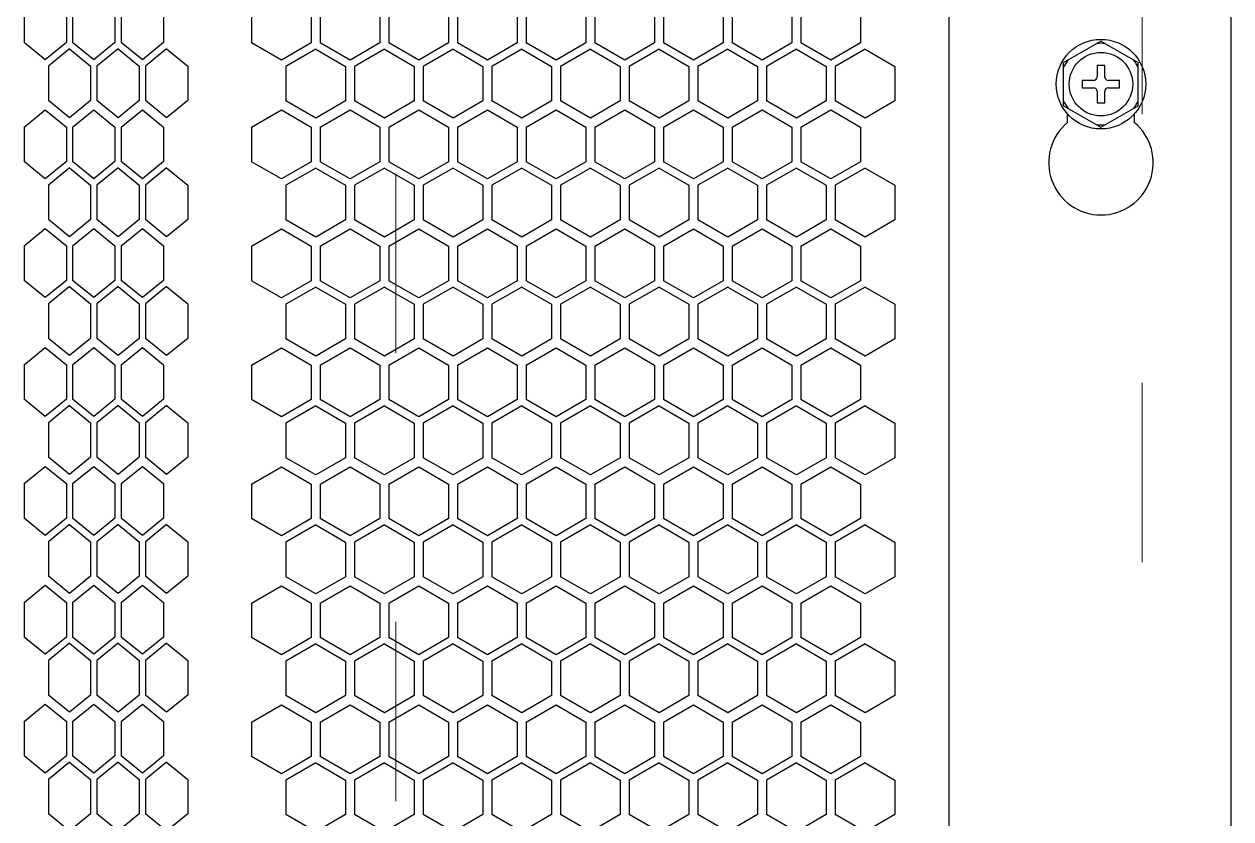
# Model space of a CAD drawing. Extents: x 61367 to 140945, y -1257 to 25588.
# Drawn here: x 92964.1 to 93125.8, y 20191.7 to 20298.1 of the extents above; entities that cross this region are included whole.
import ezdxf

# ---------------------------------------------------------------- set-up
doc = ezdxf.new("R2010")
doc.units = 0
doc.header["$MEASUREMENT"] = 0
doc.linetypes.add('ACAD_ISO03W100', pattern=[30, 12, -18])
doc.layers.get('0').update_dxf_attribs({"linetype": 'CONTINUOUS'})
doc.layers.add('2401-00437-S-M6-16HWM_0', color=7, linetype='CONTINUOUS')
doc.layers.add('4215-0412-2-1_0', color=7, linetype='CONTINUOUS')
doc.layers.add('THICK', color=7, linetype='CONTINUOUS', lineweight=0)

# ---------------------------------------------------------------- blocks, each defined once
blk = doc.blocks.new('RY6TU6TYR6Y')
at = {"layer": 'THICK', "color": 1, "linetype": 'ACAD_ISO03W100', "ltscale": 2}
blk.add_lwpolyline([(74847.97, -88359.81), (74947.97, -88359.81), (74947.97, -90811.81), (74847.97, -90811.81)], close=True, dxfattribs=at)
blk = doc.blocks.new('RYHTHYT')
at = {"layer": '2401-00437-S-M6-16HWM_0', "color": 7, "linetype": 'Continuous'}
for p, q in [((-32700.99, -67650.28), (-32695.99, -67647.39)), ((-32695.99, -67647.39), (-32690.99, -67650.28)), ((-32700.99, -67656.05), (-32700.99, -67650.28)), ((-32696.49, -67650.66), (-32696.49, -67652.16)), ((-32695.49, -67650.66), (-32696.49, -67650.66)), ((-32695.49, -67652.16), (-32695.49, -67650.66)), ((-32690.99, -67656.05), (-32690.99, -67650.28)), ((-32698.49, -67652.66), (-32698.49, -67653.66)), ((-32696.99, -67652.66), (-32698.49, -67652.66)), ((-32693.49, -67652.66), (-32694.99, -67652.66)), ((-32693.49, -67653.66), (-32693.49, -67652.66)), ((-32698.49, -67653.66), (-32696.99, -67653.66)), ((-32696.49, -67654.16), (-32696.49, -67655.66)), ((-32695.49, -67655.66), (-32695.49, -67654.16)), ((-32694.99, -67653.66), (-32693.49, -67653.66)), ((-32700.99, -67656.05), (-32695.99, -67658.94)), ((-32696.49, -67655.66), (-32695.49, -67655.66)), ((-32695.99, -67658.94), (-32690.99, -67656.05))]:
    blk.add_line(p, q, dxfattribs=at)
for radius in [6, 4.25]:
    blk.add_circle((-32695.99, -67653.16), radius, dxfattribs=at)
for centre, radius, start, end in [((-32695.99, -67653.16), 5.47, 84.0076, 95.9924), ((-32695.99, -67653.16), 5.47, 144.0076, 155.9924), ((-32695.99, -67653.16), 5.47, 24.0076, 35.9924), ((-32696.99, -67652.16), 0.5, 270, 0), ((-32694.99, -67652.16), 0.5, 180, 270), ((-32696.99, -67654.16), 0.5, 0, 90), ((-32694.99, -67654.16), 0.5, 90, 180), ((-32695.99, -67653.16), 5.47, 204.0076, 215.9924), ((-32695.99, -67653.16), 5.47, 324.0076, 335.9924), ((-32695.99, -67653.16), 5.47, 264.0076, 275.9924)]:
    blk.add_arc(centre, radius, start, end, dxfattribs=at)
at = {"layer": '4215-0412-2-1_0', "color": 7, "linetype": 'Continuous'}
for p, q in [((-32716.38, -67590.88), (-32716.38, -67887.48)), ((-32678.58, -67593.88), (-32678.58, -67884.48)), ((-32840.27, -67642.98), (-32840.27, -67647.6)), ((-32834.61, -67642.98), (-32834.61, -67647.6)), ((-32833.77, -67642.98), (-32833.77, -67647.6)), ((-32828.11, -67642.98), (-32828.11, -67647.6)), ((-32827.26, -67642.98), (-32827.26, -67647.6)), ((-32821.6, -67642.98), (-32821.6, -67647.6)), ((-32809.8, -67643), (-32809.8, -67647.62)), ((-32801.8, -67643), (-32801.8, -67647.62)), ((-32800.6, -67643), (-32800.6, -67647.62)), ((-32792.6, -67643), (-32792.6, -67647.62)), ((-32791.4, -67643), (-32791.4, -67647.62)), ((-32783.4, -67643), (-32783.4, -67647.62)), ((-32782.2, -67643), (-32782.2, -67647.62)), ((-32774.2, -67643), (-32774.2, -67647.62)), ((-32773, -67643), (-32773, -67647.62)), ((-32765, -67643), (-32765, -67647.62)), ((-32763.8, -67643), (-32763.8, -67647.62)), ((-32755.8, -67643), (-32755.8, -67647.62)), ((-32754.6, -67643), (-32754.6, -67647.62)), ((-32746.6, -67643), (-32746.6, -67647.62)), ((-32745.4, -67643), (-32745.4, -67647.62)), ((-32737.4, -67643), (-32737.4, -67647.62)), ((-32736.2, -67643), (-32736.2, -67647.62)), ((-32728.2, -67643), (-32728.2, -67647.62)), ((-32837.44, -67649.91), (-32840.27, -67647.6)), ((-32834.61, -67647.6), (-32837.44, -67649.91)), ((-32830.94, -67649.91), (-32833.77, -67647.6)), ((-32828.11, -67647.6), (-32830.94, -67649.91)), ((-32824.43, -67649.91), (-32827.26, -67647.6)), ((-32821.6, -67647.6), (-32824.43, -67649.91)), ((-32805.8, -67649.93), (-32809.8, -67647.62)), ((-32801.8, -67647.62), (-32805.8, -67649.93)), ((-32796.6, -67649.93), (-32800.6, -67647.62)), ((-32792.6, -67647.62), (-32796.6, -67649.93)), ((-32787.4, -67649.93), (-32791.4, -67647.62)), ((-32783.4, -67647.62), (-32787.4, -67649.93)), ((-32778.2, -67649.93), (-32782.2, -67647.62)), ((-32774.2, -67647.62), (-32778.2, -67649.93)), ((-32769, -67649.93), (-32773, -67647.62)), ((-32765, -67647.62), (-32769, -67649.93)), ((-32759.8, -67649.93), (-32763.8, -67647.62)), ((-32755.8, -67647.62), (-32759.8, -67649.93)), ((-32750.6, -67649.93), (-32754.6, -67647.62)), ((-32746.6, -67647.62), (-32750.6, -67649.93)), ((-32741.4, -67649.93), (-32745.4, -67647.62)), ((-32737.4, -67647.62), (-32741.4, -67649.93)), ((-32732.2, -67649.93), (-32736.2, -67647.62)), ((-32728.2, -67647.62), (-32732.2, -67649.93)), ((-32834.19, -67648.44), (-32837.02, -67650.75)), ((-32834.19, -67648.44), (-32831.36, -67650.75)), ((-32827.68, -67648.44), (-32830.51, -67650.75)), ((-32827.68, -67648.44), (-32824.85, -67650.75)), ((-32821.18, -67648.44), (-32824.01, -67650.75)), ((-32821.18, -67648.44), (-32818.35, -67650.75)), ((-32801.2, -67648.47), (-32805.2, -67650.78)), ((-32801.2, -67648.47), (-32797.2, -67650.78)), ((-32792, -67648.47), (-32796, -67650.78)), ((-32792, -67648.47), (-32788, -67650.78)), ((-32782.8, -67648.47), (-32786.8, -67650.78)), ((-32782.8, -67648.47), (-32778.8, -67650.78)), ((-32773.6, -67648.47), (-32777.6, -67650.78)), ((-32773.6, -67648.47), (-32769.6, -67650.78)), ((-32764.4, -67648.47), (-32768.4, -67650.78)), ((-32764.4, -67648.47), (-32760.4, -67650.78)), ((-32755.2, -67648.47), (-32759.2, -67650.78)), ((-32755.2, -67648.47), (-32751.2, -67650.78)), ((-32746, -67648.47), (-32750, -67650.78)), ((-32746, -67648.47), (-32742, -67650.78)), ((-32736.8, -67648.47), (-32740.8, -67650.78)), ((-32736.8, -67648.47), (-32732.8, -67650.78)), ((-32727.6, -67648.47), (-32731.6, -67650.78)), ((-32727.6, -67648.47), (-32723.6, -67650.78)), ((-32837.02, -67650.75), (-32837.02, -67655.37)), ((-32831.36, -67650.75), (-32831.36, -67655.37)), ((-32830.51, -67650.75), (-32830.51, -67655.37)), ((-32824.85, -67650.75), (-32824.85, -67655.37)), ((-32824.01, -67650.75), (-32824.01, -67655.37)), ((-32818.35, -67650.75), (-32818.35, -67655.37)), ((-32805.2, -67650.78), (-32805.2, -67655.4)), ((-32797.2, -67650.78), (-32797.2, -67655.4)), ((-32796, -67650.78), (-32796, -67655.4)), ((-32788, -67650.78), (-32788, -67655.4)), ((-32786.8, -67650.78), (-32786.8, -67655.4)), ((-32778.8, -67650.78), (-32778.8, -67655.4)), ((-32777.6, -67650.78), (-32777.6, -67655.4)), ((-32769.6, -67650.78), (-32769.6, -67655.4)), ((-32768.4, -67650.78), (-32768.4, -67655.4)), ((-32760.4, -67650.78), (-32760.4, -67655.4)), ((-32759.2, -67650.78), (-32759.2, -67655.4)), ((-32751.2, -67650.78), (-32751.2, -67655.4)), ((-32750, -67650.78), (-32750, -67655.4)), ((-32742, -67650.78), (-32742, -67655.4)), ((-32740.8, -67650.78), (-32740.8, -67655.4)), ((-32732.8, -67650.78), (-32732.8, -67655.4)), ((-32731.6, -67650.78), (-32731.6, -67655.4)), ((-32723.6, -67650.78), (-32723.6, -67655.4)), ((-32834.19, -67657.68), (-32837.02, -67655.37)), ((-32831.36, -67655.37), (-32834.19, -67657.68)), ((-32827.68, -67657.68), (-32830.51, -67655.37)), ((-32824.85, -67655.37), (-32827.68, -67657.68)), ((-32821.18, -67657.68), (-32824.01, -67655.37)), ((-32818.35, -67655.37), (-32821.18, -67657.68)), ((-32801.2, -67657.71), (-32805.2, -67655.4)), ((-32797.2, -67655.4), (-32801.2, -67657.71)), ((-32792, -67657.71), (-32796, -67655.4)), ((-32788, -67655.4), (-32792, -67657.71)), ((-32782.8, -67657.71), (-32786.8, -67655.4)), ((-32778.8, -67655.4), (-32782.8, -67657.71)), ((-32773.6, -67657.71), (-32777.6, -67655.4)), ((-32769.6, -67655.4), (-32773.6, -67657.71)), ((-32764.4, -67657.71), (-32768.4, -67655.4)), ((-32760.4, -67655.4), (-32764.4, -67657.71)), ((-32755.2, -67657.71), (-32759.2, -67655.4)), ((-32751.2, -67655.4), (-32755.2, -67657.71)), ((-32746, -67657.71), (-32750, -67655.4)), ((-32742, -67655.4), (-32746, -67657.71)), ((-32736.8, -67657.71), (-32740.8, -67655.4)), ((-32732.8, -67655.4), (-32736.8, -67657.71)), ((-32727.6, -67657.71), (-32731.6, -67655.4)), ((-32723.6, -67655.4), (-32727.6, -67657.71)), ((-32840.27, -67658.9), (-32837.44, -67656.59)), ((-32837.44, -67656.59), (-32834.61, -67658.9)), ((-32833.77, -67658.9), (-32830.94, -67656.59)), ((-32830.94, -67656.59), (-32828.11, -67658.9)), ((-32827.26, -67658.9), (-32824.43, -67656.59)), ((-32824.43, -67656.59), (-32821.6, -67658.9)), ((-32809.8, -67658.93), (-32805.8, -67656.62)), ((-32805.8, -67656.62), (-32801.8, -67658.93)), ((-32800.6, -67658.93), (-32796.6, -67656.62)), ((-32796.6, -67656.62), (-32792.6, -67658.93)), ((-32791.4, -67658.93), (-32787.4, -67656.62)), ((-32787.4, -67656.62), (-32783.4, -67658.93)), ((-32782.2, -67658.93), (-32778.2, -67656.62)), ((-32778.2, -67656.62), (-32774.2, -67658.93)), ((-32773, -67658.93), (-32769, -67656.62)), ((-32769, -67656.62), (-32765, -67658.93)), ((-32763.8, -67658.93), (-32759.8, -67656.62)), ((-32759.8, -67656.62), (-32755.8, -67658.93)), ((-32754.6, -67658.93), (-32750.6, -67656.62)), ((-32750.6, -67656.62), (-32746.6, -67658.93)), ((-32745.4, -67658.93), (-32741.4, -67656.62)), ((-32741.4, -67656.62), (-32737.4, -67658.93)), ((-32736.2, -67658.93), (-32732.2, -67656.62)), ((-32732.2, -67656.62), (-32728.2, -67658.93)), ((-32700.46, -67658.3), (-32700.46, -67657.15)), ((-32691.52, -67657.16), (-32691.52, -67658.3)), ((-32840.27, -67658.9), (-32840.27, -67663.52)), ((-32834.61, -67658.9), (-32834.61, -67663.52)), ((-32833.77, -67658.9), (-32833.77, -67663.52)), ((-32828.11, -67658.9), (-32828.11, -67663.52)), ((-32827.26, -67658.9), (-32827.26, -67663.52)), ((-32821.6, -67658.9), (-32821.6, -67663.52)), ((-32809.8, -67658.93), (-32809.8, -67663.55)), ((-32801.8, -67658.93), (-32801.8, -67663.55)), ((-32800.6, -67658.93), (-32800.6, -67663.55)), ((-32792.6, -67658.93), (-32792.6, -67663.55)), ((-32791.4, -67658.93), (-32791.4, -67663.55)), ((-32783.4, -67658.93), (-32783.4, -67663.55)), ((-32782.2, -67658.93), (-32782.2, -67663.55)), ((-32774.2, -67658.93), (-32774.2, -67663.55)), ((-32773, -67658.93), (-32773, -67663.55)), ((-32765, -67658.93), (-32765, -67663.55)), ((-32763.8, -67658.93), (-32763.8, -67663.55)), ((-32755.8, -67658.93), (-32755.8, -67663.55)), ((-32754.6, -67658.93), (-32754.6, -67663.55)), ((-32746.6, -67658.93), (-32746.6, -67663.55)), ((-32745.4, -67658.93), (-32745.4, -67663.55)), ((-32737.4, -67658.93), (-32737.4, -67663.55)), ((-32736.2, -67658.93), (-32736.2, -67663.55)), ((-32728.2, -67658.93), (-32728.2, -67663.55)), ((-32837.44, -67665.83), (-32840.27, -67663.52)), ((-32834.61, -67663.52), (-32837.44, -67665.83)), ((-32830.94, -67665.83), (-32833.77, -67663.52)), ((-32828.11, -67663.52), (-32830.94, -67665.83)), ((-32824.43, -67665.83), (-32827.26, -67663.52)), ((-32821.6, -67663.52), (-32824.43, -67665.83)), ((-32805.8, -67665.86), (-32809.8, -67663.55)), ((-32801.8, -67663.55), (-32805.8, -67665.86)), ((-32796.6, -67665.86), (-32800.6, -67663.55)), ((-32792.6, -67663.55), (-32796.6, -67665.86)), ((-32787.4, -67665.86), (-32791.4, -67663.55)), ((-32783.4, -67663.55), (-32787.4, -67665.86)), ((-32778.2, -67665.86), (-32782.2, -67663.55)), ((-32774.2, -67663.55), (-32778.2, -67665.86)), ((-32769, -67665.86), (-32773, -67663.55)), ((-32765, -67663.55), (-32769, -67665.86)), ((-32759.8, -67665.86), (-32763.8, -67663.55)), ((-32755.8, -67663.55), (-32759.8, -67665.86)), ((-32750.6, -67665.86), (-32754.6, -67663.55)), ((-32746.6, -67663.55), (-32750.6, -67665.86)), ((-32741.4, -67665.86), (-32745.4, -67663.55)), ((-32737.4, -67663.55), (-32741.4, -67665.86)), ((-32732.2, -67665.86), (-32736.2, -67663.55)), ((-32728.2, -67663.55), (-32732.2, -67665.86)), ((-32834.19, -67664.36), (-32837.02, -67666.67)), ((-32834.19, -67664.36), (-32831.36, -67666.67)), ((-32827.68, -67664.36), (-32830.51, -67666.67)), ((-32827.68, -67664.36), (-32824.85, -67666.67)), ((-32821.18, -67664.36), (-32824.01, -67666.67)), ((-32821.18, -67664.36), (-32818.35, -67666.67)), ((-32801.2, -67664.4), (-32805.2, -67666.71)), ((-32801.2, -67664.4), (-32797.2, -67666.71)), ((-32792, -67664.4), (-32796, -67666.71)), ((-32792, -67664.4), (-32788, -67666.71)), ((-32782.8, -67664.4), (-32786.8, -67666.71)), ((-32782.8, -67664.4), (-32778.8, -67666.71)), ((-32773.6, -67664.4), (-32777.6, -67666.71)), ((-32773.6, -67664.4), (-32769.6, -67666.71)), ((-32764.4, -67664.4), (-32768.4, -67666.71)), ((-32764.4, -67664.4), (-32760.4, -67666.71)), ((-32755.2, -67664.4), (-32759.2, -67666.71)), ((-32755.2, -67664.4), (-32751.2, -67666.71)), ((-32746, -67664.4), (-32750, -67666.71)), ((-32746, -67664.4), (-32742, -67666.71)), ((-32736.8, -67664.4), (-32740.8, -67666.71)), ((-32736.8, -67664.4), (-32732.8, -67666.71)), ((-32727.6, -67664.4), (-32731.6, -67666.71)), ((-32727.6, -67664.4), (-32723.6, -67666.71)), ((-32837.02, -67666.67), (-32837.02, -67671.29)), ((-32831.36, -67666.67), (-32831.36, -67671.29)), ((-32830.51, -67666.67), (-32830.51, -67671.29)), ((-32824.85, -67666.67), (-32824.85, -67671.29)), ((-32824.01, -67666.67), (-32824.01, -67671.29)), ((-32818.35, -67666.67), (-32818.35, -67671.29)), ((-32805.2, -67666.71), (-32805.2, -67671.33)), ((-32797.2, -67666.71), (-32797.2, -67671.33)), ((-32796, -67666.71), (-32796, -67671.33)), ((-32788, -67666.71), (-32788, -67671.33)), ((-32786.8, -67666.71), (-32786.8, -67671.33)), ((-32778.8, -67666.71), (-32778.8, -67671.33)), ((-32777.6, -67666.71), (-32777.6, -67671.33)), ((-32769.6, -67666.71), (-32769.6, -67671.33)), ((-32768.4, -67666.71), (-32768.4, -67671.33)), ((-32760.4, -67666.71), (-32760.4, -67671.33)), ((-32759.2, -67666.71), (-32759.2, -67671.33)), ((-32751.2, -67666.71), (-32751.2, -67671.33)), ((-32750, -67666.71), (-32750, -67671.33)), ((-32742, -67666.71), (-32742, -67671.33)), ((-32740.8, -67666.71), (-32740.8, -67671.33)), ((-32732.8, -67666.71), (-32732.8, -67671.33)), ((-32731.6, -67666.71), (-32731.6, -67671.33)), ((-32723.6, -67666.71), (-32723.6, -67671.33)), ((-32834.19, -67673.6), (-32837.02, -67671.29)), ((-32831.36, -67671.29), (-32834.19, -67673.6)), ((-32827.68, -67673.6), (-32830.51, -67671.29)), ((-32824.85, -67671.29), (-32827.68, -67673.6)), ((-32821.18, -67673.6), (-32824.01, -67671.29)), ((-32818.35, -67671.29), (-32821.18, -67673.6)), ((-32801.2, -67673.64), (-32805.2, -67671.33)), ((-32797.2, -67671.33), (-32801.2, -67673.64)), ((-32792, -67673.64), (-32796, -67671.33)), ((-32788, -67671.33), (-32792, -67673.64)), ((-32782.8, -67673.64), (-32786.8, -67671.33)), ((-32778.8, -67671.33), (-32782.8, -67673.64)), ((-32773.6, -67673.64), (-32777.6, -67671.33)), ((-32769.6, -67671.33), (-32773.6, -67673.64)), ((-32764.4, -67673.64), (-32768.4, -67671.33)), ((-32760.4, -67671.33), (-32764.4, -67673.64)), ((-32755.2, -67673.64), (-32759.2, -67671.33)), ((-32751.2, -67671.33), (-32755.2, -67673.64)), ((-32746, -67673.64), (-32750, -67671.33)), ((-32742, -67671.33), (-32746, -67673.64)), ((-32736.8, -67673.64), (-32740.8, -67671.33)), ((-32732.8, -67671.33), (-32736.8, -67673.64)), ((-32727.6, -67673.64), (-32731.6, -67671.33)), ((-32723.6, -67671.33), (-32727.6, -67673.64)), ((-32840.27, -67674.82), (-32837.44, -67672.51)), ((-32837.44, -67672.51), (-32834.61, -67674.82)), ((-32833.77, -67674.82), (-32830.94, -67672.51)), ((-32830.94, -67672.51), (-32828.11, -67674.82)), ((-32827.26, -67674.82), (-32824.43, -67672.51)), ((-32824.43, -67672.51), (-32821.6, -67674.82)), ((-32809.8, -67674.86), (-32805.8, -67672.55)), ((-32805.8, -67672.55), (-32801.8, -67674.86)), ((-32800.6, -67674.86), (-32796.6, -67672.55)), ((-32796.6, -67672.55), (-32792.6, -67674.86)), ((-32791.4, -67674.86), (-32787.4, -67672.55)), ((-32787.4, -67672.55), (-32783.4, -67674.86)), ((-32782.2, -67674.86), (-32778.2, -67672.55)), ((-32778.2, -67672.55), (-32774.2, -67674.86)), ((-32773, -67674.86), (-32769, -67672.55)), ((-32769, -67672.55), (-32765, -67674.86)), ((-32763.8, -67674.86), (-32759.8, -67672.55)), ((-32759.8, -67672.55), (-32755.8, -67674.86)), ((-32754.6, -67674.86), (-32750.6, -67672.55)), ((-32750.6, -67672.55), (-32746.6, -67674.86)), ((-32745.4, -67674.86), (-32741.4, -67672.55)), ((-32741.4, -67672.55), (-32737.4, -67674.86)), ((-32736.2, -67674.86), (-32732.2, -67672.55)), ((-32732.2, -67672.55), (-32728.2, -67674.86)), ((-32840.27, -67674.82), (-32840.27, -67679.44)), ((-32834.61, -67674.82), (-32834.61, -67679.44)), ((-32833.77, -67674.82), (-32833.77, -67679.44)), ((-32828.11, -67674.82), (-32828.11, -67679.44)), ((-32827.26, -67674.82), (-32827.26, -67679.44)), ((-32821.6, -67674.82), (-32821.6, -67679.44)), ((-32809.8, -67674.86), (-32809.8, -67679.48)), ((-32801.8, -67674.86), (-32801.8, -67679.48)), ((-32800.6, -67674.86), (-32800.6, -67679.48)), ((-32792.6, -67674.86), (-32792.6, -67679.48)), ((-32791.4, -67674.86), (-32791.4, -67679.48)), ((-32783.4, -67674.86), (-32783.4, -67679.48)), ((-32782.2, -67674.86), (-32782.2, -67679.48)), ((-32774.2, -67674.86), (-32774.2, -67679.48)), ((-32773, -67674.86), (-32773, -67679.48)), ((-32765, -67674.86), (-32765, -67679.48)), ((-32763.8, -67674.86), (-32763.8, -67679.48)), ((-32755.8, -67674.86), (-32755.8, -67679.48)), ((-32754.6, -67674.86), (-32754.6, -67679.48)), ((-32746.6, -67674.86), (-32746.6, -67679.48)), ((-32745.4, -67674.86), (-32745.4, -67679.48)), ((-32737.4, -67674.86), (-32737.4, -67679.48)), ((-32736.2, -67674.86), (-32736.2, -67679.48)), ((-32728.2, -67674.86), (-32728.2, -67679.48)), ((-32837.44, -67681.75), (-32840.27, -67679.44)), ((-32834.61, -67679.44), (-32837.44, -67681.75)), ((-32834.19, -67680.28), (-32837.02, -67682.59)), ((-32834.19, -67680.28), (-32831.36, -67682.59)), ((-32830.94, -67681.75), (-32833.77, -67679.44)), ((-32828.11, -67679.44), (-32830.94, -67681.75)), ((-32827.68, -67680.28), (-32830.51, -67682.59)), ((-32827.68, -67680.28), (-32824.85, -67682.59)), ((-32824.43, -67681.75), (-32827.26, -67679.44)), ((-32821.6, -67679.44), (-32824.43, -67681.75)), ((-32821.18, -67680.28), (-32824.01, -67682.59)), ((-32821.18, -67680.28), (-32818.35, -67682.59)), ((-32805.8, -67681.79), (-32809.8, -67679.48)), ((-32801.8, -67679.48), (-32805.8, -67681.79)), ((-32801.2, -67680.33), (-32805.2, -67682.64)), ((-32801.2, -67680.33), (-32797.2, -67682.64)), ((-32796.6, -67681.79), (-32800.6, -67679.48)), ((-32792.6, -67679.48), (-32796.6, -67681.79)), ((-32792, -67680.33), (-32796, -67682.64)), ((-32792, -67680.33), (-32788, -67682.64)), ((-32787.4, -67681.79), (-32791.4, -67679.48)), ((-32783.4, -67679.48), (-32787.4, -67681.79)), ((-32782.8, -67680.33), (-32786.8, -67682.64)), ((-32782.8, -67680.33), (-32778.8, -67682.64)), ((-32778.2, -67681.79), (-32782.2, -67679.48)), ((-32774.2, -67679.48), (-32778.2, -67681.79)), ((-32773.6, -67680.33), (-32777.6, -67682.64)), ((-32773.6, -67680.33), (-32769.6, -67682.64)), ((-32769, -67681.79), (-32773, -67679.48)), ((-32765, -67679.48), (-32769, -67681.79)), ((-32764.4, -67680.33), (-32768.4, -67682.64)), ((-32764.4, -67680.33), (-32760.4, -67682.64)), ((-32759.8, -67681.79), (-32763.8, -67679.48)), ((-32755.8, -67679.48), (-32759.8, -67681.79)), ((-32755.2, -67680.33), (-32759.2, -67682.64)), ((-32755.2, -67680.33), (-32751.2, -67682.64)), ((-32750.6, -67681.79), (-32754.6, -67679.48)), ((-32746.6, -67679.48), (-32750.6, -67681.79)), ((-32746, -67680.33), (-32750, -67682.64)), ((-32746, -67680.33), (-32742, -67682.64)), ((-32741.4, -67681.79), (-32745.4, -67679.48)), ((-32737.4, -67679.48), (-32741.4, -67681.79)), ((-32736.8, -67680.33), (-32740.8, -67682.64)), ((-32736.8, -67680.33), (-32732.8, -67682.64)), ((-32732.2, -67681.79), (-32736.2, -67679.48)), ((-32728.2, -67679.48), (-32732.2, -67681.79)), ((-32727.6, -67680.33), (-32731.6, -67682.64)), ((-32727.6, -67680.33), (-32723.6, -67682.64)), ((-32837.02, -67682.59), (-32837.02, -67687.21)), ((-32831.36, -67682.59), (-32831.36, -67687.21)), ((-32830.51, -67682.59), (-32830.51, -67687.21)), ((-32824.85, -67682.59), (-32824.85, -67687.21)), ((-32824.01, -67682.59), (-32824.01, -67687.21)), ((-32818.35, -67682.59), (-32818.35, -67687.21)), ((-32805.2, -67682.64), (-32805.2, -67687.26)), ((-32797.2, -67682.64), (-32797.2, -67687.26)), ((-32796, -67682.64), (-32796, -67687.26)), ((-32788, -67682.64), (-32788, -67687.26)), ((-32786.8, -67682.64), (-32786.8, -67687.26)), ((-32778.8, -67682.64), (-32778.8, -67687.26)), ((-32777.6, -67682.64), (-32777.6, -67687.26)), ((-32769.6, -67682.64), (-32769.6, -67687.26)), ((-32768.4, -67682.64), (-32768.4, -67687.26)), ((-32760.4, -67682.64), (-32760.4, -67687.26)), ((-32759.2, -67682.64), (-32759.2, -67687.26)), ((-32751.2, -67682.64), (-32751.2, -67687.26)), ((-32750, -67682.64), (-32750, -67687.26)), ((-32742, -67682.64), (-32742, -67687.26)), ((-32740.8, -67682.64), (-32740.8, -67687.26)), ((-32732.8, -67682.64), (-32732.8, -67687.26)), ((-32731.6, -67682.64), (-32731.6, -67687.26)), ((-32723.6, -67682.64), (-32723.6, -67687.26)), ((-32840.27, -67690.74), (-32837.44, -67688.43)), ((-32837.44, -67688.43), (-32834.61, -67690.74)), ((-32834.19, -67689.52), (-32837.02, -67687.21)), ((-32831.36, -67687.21), (-32834.19, -67689.52)), ((-32833.77, -67690.74), (-32830.94, -67688.43)), ((-32830.94, -67688.43), (-32828.11, -67690.74)), ((-32827.68, -67689.52), (-32830.51, -67687.21)), ((-32824.85, -67687.21), (-32827.68, -67689.52)), ((-32827.26, -67690.74), (-32824.43, -67688.43)), ((-32824.43, -67688.43), (-32821.6, -67690.74)), ((-32821.18, -67689.52), (-32824.01, -67687.21)), ((-32818.35, -67687.21), (-32821.18, -67689.52)), ((-32809.8, -67690.79), (-32805.8, -67688.48)), ((-32805.8, -67688.48), (-32801.8, -67690.79)), ((-32801.2, -67689.57), (-32805.2, -67687.26)), ((-32797.2, -67687.26), (-32801.2, -67689.57)), ((-32800.6, -67690.79), (-32796.6, -67688.48)), ((-32796.6, -67688.48), (-32792.6, -67690.79)), ((-32792, -67689.57), (-32796, -67687.26)), ((-32788, -67687.26), (-32792, -67689.57)), ((-32791.4, -67690.79), (-32787.4, -67688.48)), ((-32787.4, -67688.48), (-32783.4, -67690.79)), ((-32782.8, -67689.57), (-32786.8, -67687.26)), ((-32778.8, -67687.26), (-32782.8, -67689.57)), ((-32782.2, -67690.79), (-32778.2, -67688.48)), ((-32778.2, -67688.48), (-32774.2, -67690.79)), ((-32773.6, -67689.57), (-32777.6, -67687.26)), ((-32769.6, -67687.26), (-32773.6, -67689.57)), ((-32773, -67690.79), (-32769, -67688.48)), ((-32769, -67688.48), (-32765, -67690.79)), ((-32764.4, -67689.57), (-32768.4, -67687.26)), ((-32760.4, -67687.26), (-32764.4, -67689.57)), ((-32763.8, -67690.79), (-32759.8, -67688.48)), ((-32759.8, -67688.48), (-32755.8, -67690.79)), ((-32755.2, -67689.57), (-32759.2, -67687.26)), ((-32751.2, -67687.26), (-32755.2, -67689.57)), ((-32754.6, -67690.79), (-32750.6, -67688.48)), ((-32750.6, -67688.48), (-32746.6, -67690.79)), ((-32746, -67689.57), (-32750, -67687.26)), ((-32742, -67687.26), (-32746, -67689.57)), ((-32745.4, -67690.79), (-32741.4, -67688.48)), ((-32741.4, -67688.48), (-32737.4, -67690.79)), ((-32736.8, -67689.57), (-32740.8, -67687.26)), ((-32732.8, -67687.26), (-32736.8, -67689.57)), ((-32736.2, -67690.79), (-32732.2, -67688.48)), ((-32732.2, -67688.48), (-32728.2, -67690.79)), ((-32727.6, -67689.57), (-32731.6, -67687.26)), ((-32723.6, -67687.26), (-32727.6, -67689.57)), ((-32840.27, -67690.74), (-32840.27, -67695.36)), ((-32834.61, -67690.74), (-32834.61, -67695.36)), ((-32833.77, -67690.74), (-32833.77, -67695.36)), ((-32828.11, -67690.74), (-32828.11, -67695.36)), ((-32827.26, -67690.74), (-32827.26, -67695.36)), ((-32821.6, -67690.74), (-32821.6, -67695.36)), ((-32809.8, -67690.79), (-32809.8, -67695.41)), ((-32801.8, -67690.79), (-32801.8, -67695.41)), ((-32800.6, -67690.79), (-32800.6, -67695.41)), ((-32792.6, -67690.79), (-32792.6, -67695.41)), ((-32791.4, -67690.79), (-32791.4, -67695.41)), ((-32783.4, -67690.79), (-32783.4, -67695.41)), ((-32782.2, -67690.79), (-32782.2, -67695.41)), ((-32774.2, -67690.79), (-32774.2, -67695.41)), ((-32773, -67690.79), (-32773, -67695.41)), ((-32765, -67690.79), (-32765, -67695.41)), ((-32763.8, -67690.79), (-32763.8, -67695.41)), ((-32755.8, -67690.79), (-32755.8, -67695.41)), ((-32754.6, -67690.79), (-32754.6, -67695.41)), ((-32746.6, -67690.79), (-32746.6, -67695.41)), ((-32745.4, -67690.79), (-32745.4, -67695.41)), ((-32737.4, -67690.79), (-32737.4, -67695.41)), ((-32736.2, -67690.79), (-32736.2, -67695.41)), ((-32728.2, -67690.79), (-32728.2, -67695.41)), ((-32837.44, -67697.67), (-32840.27, -67695.36)), ((-32834.61, -67695.36), (-32837.44, -67697.67)), ((-32834.19, -67696.2), (-32837.02, -67698.51)), ((-32834.19, -67696.2), (-32831.36, -67698.51)), ((-32830.94, -67697.67), (-32833.77, -67695.36)), ((-32828.11, -67695.36), (-32830.94, -67697.67)), ((-32827.68, -67696.2), (-32830.51, -67698.51)), ((-32827.68, -67696.2), (-32824.85, -67698.51)), ((-32824.43, -67697.67), (-32827.26, -67695.36)), ((-32821.6, -67695.36), (-32824.43, -67697.67)), ((-32821.18, -67696.2), (-32824.01, -67698.51)), ((-32821.18, -67696.2), (-32818.35, -67698.51)), ((-32805.8, -67697.72), (-32809.8, -67695.41)), ((-32801.8, -67695.41), (-32805.8, -67697.72)), ((-32801.2, -67696.26), (-32805.2, -67698.57)), ((-32801.2, -67696.26), (-32797.2, -67698.57)), ((-32796.6, -67697.72), (-32800.6, -67695.41)), ((-32792.6, -67695.41), (-32796.6, -67697.72)), ((-32792, -67696.26), (-32796, -67698.57)), ((-32792, -67696.26), (-32788, -67698.57)), ((-32787.4, -67697.72), (-32791.4, -67695.41)), ((-32783.4, -67695.41), (-32787.4, -67697.72)), ((-32782.8, -67696.26), (-32786.8, -67698.57)), ((-32782.8, -67696.26), (-32778.8, -67698.57)), ((-32778.2, -67697.72), (-32782.2, -67695.41)), ((-32774.2, -67695.41), (-32778.2, -67697.72)), ((-32773.6, -67696.26), (-32777.6, -67698.57)), ((-32773.6, -67696.26), (-32769.6, -67698.57)), ((-32769, -67697.72), (-32773, -67695.41)), ((-32765, -67695.41), (-32769, -67697.72)), ((-32764.4, -67696.26), (-32768.4, -67698.57)), ((-32764.4, -67696.26), (-32760.4, -67698.57)), ((-32759.8, -67697.72), (-32763.8, -67695.41)), ((-32755.8, -67695.41), (-32759.8, -67697.72)), ((-32755.2, -67696.26), (-32759.2, -67698.57)), ((-32755.2, -67696.26), (-32751.2, -67698.57)), ((-32750.6, -67697.72), (-32754.6, -67695.41)), ((-32746.6, -67695.41), (-32750.6, -67697.72)), ((-32746, -67696.26), (-32750, -67698.57)), ((-32746, -67696.26), (-32742, -67698.57)), ((-32741.4, -67697.72), (-32745.4, -67695.41)), ((-32737.4, -67695.41), (-32741.4, -67697.72)), ((-32736.8, -67696.26), (-32740.8, -67698.57)), ((-32736.8, -67696.26), (-32732.8, -67698.57)), ((-32732.2, -67697.72), (-32736.2, -67695.41)), ((-32728.2, -67695.41), (-32732.2, -67697.72)), ((-32727.6, -67696.26), (-32731.6, -67698.57)), ((-32727.6, -67696.26), (-32723.6, -67698.57)), ((-32837.02, -67698.51), (-32837.02, -67703.13)), ((-32831.36, -67698.51), (-32831.36, -67703.13)), ((-32830.51, -67698.51), (-32830.51, -67703.13)), ((-32824.85, -67698.51), (-32824.85, -67703.13)), ((-32824.01, -67698.51), (-32824.01, -67703.13)), ((-32818.35, -67698.51), (-32818.35, -67703.13)), ((-32805.2, -67698.57), (-32805.2, -67703.19)), ((-32797.2, -67698.57), (-32797.2, -67703.19)), ((-32796, -67698.57), (-32796, -67703.19)), ((-32788, -67698.57), (-32788, -67703.19)), ((-32786.8, -67698.57), (-32786.8, -67703.19)), ((-32778.8, -67698.57), (-32778.8, -67703.19)), ((-32777.6, -67698.57), (-32777.6, -67703.19)), ((-32769.6, -67698.57), (-32769.6, -67703.19)), ((-32768.4, -67698.57), (-32768.4, -67703.19)), ((-32760.4, -67698.57), (-32760.4, -67703.19)), ((-32759.2, -67698.57), (-32759.2, -67703.19)), ((-32751.2, -67698.57), (-32751.2, -67703.19)), ((-32750, -67698.57), (-32750, -67703.19)), ((-32742, -67698.57), (-32742, -67703.19)), ((-32740.8, -67698.57), (-32740.8, -67703.19)), ((-32732.8, -67698.57), (-32732.8, -67703.19)), ((-32731.6, -67698.57), (-32731.6, -67703.19)), ((-32723.6, -67698.57), (-32723.6, -67703.19)), ((-32840.27, -67706.66), (-32837.44, -67704.35)), ((-32837.44, -67704.35), (-32834.61, -67706.66)), ((-32834.19, -67705.44), (-32837.02, -67703.13)), ((-32831.36, -67703.13), (-32834.19, -67705.44)), ((-32833.77, -67706.66), (-32830.94, -67704.35)), ((-32830.94, -67704.35), (-32828.11, -67706.66)), ((-32827.68, -67705.44), (-32830.51, -67703.13)), ((-32824.85, -67703.13), (-32827.68, -67705.44)), ((-32827.26, -67706.66), (-32824.43, -67704.35)), ((-32824.43, -67704.35), (-32821.6, -67706.66)), ((-32821.18, -67705.44), (-32824.01, -67703.13)), ((-32818.35, -67703.13), (-32821.18, -67705.44)), ((-32809.8, -67706.72), (-32805.8, -67704.41)), ((-32805.8, -67704.41), (-32801.8, -67706.72)), ((-32801.2, -67705.5), (-32805.2, -67703.19)), ((-32797.2, -67703.19), (-32801.2, -67705.5)), ((-32800.6, -67706.72), (-32796.6, -67704.41)), ((-32796.6, -67704.41), (-32792.6, -67706.72)), ((-32792, -67705.5), (-32796, -67703.19)), ((-32788, -67703.19), (-32792, -67705.5)), ((-32791.4, -67706.72), (-32787.4, -67704.41)), ((-32787.4, -67704.41), (-32783.4, -67706.72)), ((-32782.8, -67705.5), (-32786.8, -67703.19)), ((-32778.8, -67703.19), (-32782.8, -67705.5)), ((-32782.2, -67706.72), (-32778.2, -67704.41)), ((-32778.2, -67704.41), (-32774.2, -67706.72)), ((-32773.6, -67705.5), (-32777.6, -67703.19)), ((-32769.6, -67703.19), (-32773.6, -67705.5)), ((-32773, -67706.72), (-32769, -67704.41)), ((-32769, -67704.41), (-32765, -67706.72)), ((-32764.4, -67705.5), (-32768.4, -67703.19)), ((-32760.4, -67703.19), (-32764.4, -67705.5)), ((-32763.8, -67706.72), (-32759.8, -67704.41)), ((-32759.8, -67704.41), (-32755.8, -67706.72)), ((-32755.2, -67705.5), (-32759.2, -67703.19)), ((-32751.2, -67703.19), (-32755.2, -67705.5)), ((-32754.6, -67706.72), (-32750.6, -67704.41)), ((-32750.6, -67704.41), (-32746.6, -67706.72)), ((-32746, -67705.5), (-32750, -67703.19)), ((-32742, -67703.19), (-32746, -67705.5)), ((-32745.4, -67706.72), (-32741.4, -67704.41)), ((-32741.4, -67704.41), (-32737.4, -67706.72)), ((-32736.8, -67705.5), (-32740.8, -67703.19)), ((-32732.8, -67703.19), (-32736.8, -67705.5)), ((-32736.2, -67706.72), (-32732.2, -67704.41)), ((-32732.2, -67704.41), (-32728.2, -67706.72)), ((-32727.6, -67705.5), (-32731.6, -67703.19)), ((-32723.6, -67703.19), (-32727.6, -67705.5)), ((-32840.27, -67706.66), (-32840.27, -67711.28)), ((-32834.61, -67706.66), (-32834.61, -67711.28)), ((-32833.77, -67706.66), (-32833.77, -67711.28)), ((-32828.11, -67706.66), (-32828.11, -67711.28)), ((-32827.26, -67706.66), (-32827.26, -67711.28)), ((-32821.6, -67706.66), (-32821.6, -67711.28)), ((-32809.8, -67706.72), (-32809.8, -67711.34)), ((-32801.8, -67706.72), (-32801.8, -67711.34)), ((-32800.6, -67706.72), (-32800.6, -67711.34)), ((-32792.6, -67706.72), (-32792.6, -67711.34)), ((-32791.4, -67706.72), (-32791.4, -67711.34)), ((-32783.4, -67706.72), (-32783.4, -67711.34)), ((-32782.2, -67706.72), (-32782.2, -67711.34)), ((-32774.2, -67706.72), (-32774.2, -67711.34)), ((-32773, -67706.72), (-32773, -67711.34)), ((-32765, -67706.72), (-32765, -67711.34)), ((-32763.8, -67706.72), (-32763.8, -67711.34)), ((-32755.8, -67706.72), (-32755.8, -67711.34)), ((-32754.6, -67706.72), (-32754.6, -67711.34)), ((-32746.6, -67706.72), (-32746.6, -67711.34)), ((-32745.4, -67706.72), (-32745.4, -67711.34)), ((-32737.4, -67706.72), (-32737.4, -67711.34)), ((-32736.2, -67706.72), (-32736.2, -67711.34)), ((-32728.2, -67706.72), (-32728.2, -67711.34)), ((-32837.44, -67713.59), (-32840.27, -67711.28)), ((-32834.61, -67711.28), (-32837.44, -67713.59)), ((-32834.19, -67712.12), (-32837.02, -67714.43)), ((-32834.19, -67712.12), (-32831.36, -67714.43)), ((-32830.94, -67713.59), (-32833.77, -67711.28)), ((-32828.11, -67711.28), (-32830.94, -67713.59)), ((-32827.68, -67712.12), (-32830.51, -67714.43)), ((-32827.68, -67712.12), (-32824.85, -67714.43)), ((-32824.43, -67713.59), (-32827.26, -67711.28)), ((-32821.6, -67711.28), (-32824.43, -67713.59)), ((-32821.18, -67712.12), (-32824.01, -67714.43)), ((-32821.18, -67712.12), (-32818.35, -67714.43)), ((-32805.8, -67713.65), (-32809.8, -67711.34)), ((-32801.8, -67711.34), (-32805.8, -67713.65)), ((-32801.2, -67712.19), (-32805.2, -67714.5)), ((-32801.2, -67712.19), (-32797.2, -67714.5)), ((-32796.6, -67713.65), (-32800.6, -67711.34)), ((-32792.6, -67711.34), (-32796.6, -67713.65)), ((-32792, -67712.19), (-32796, -67714.5)), ((-32792, -67712.19), (-32788, -67714.5)), ((-32787.4, -67713.65), (-32791.4, -67711.34)), ((-32783.4, -67711.34), (-32787.4, -67713.65)), ((-32782.8, -67712.19), (-32786.8, -67714.5)), ((-32782.8, -67712.19), (-32778.8, -67714.5)), ((-32778.2, -67713.65), (-32782.2, -67711.34)), ((-32774.2, -67711.34), (-32778.2, -67713.65)), ((-32773.6, -67712.19), (-32777.6, -67714.5)), ((-32773.6, -67712.19), (-32769.6, -67714.5)), ((-32769, -67713.65), (-32773, -67711.34)), ((-32765, -67711.34), (-32769, -67713.65)), ((-32764.4, -67712.19), (-32768.4, -67714.5)), ((-32764.4, -67712.19), (-32760.4, -67714.5)), ((-32759.8, -67713.65), (-32763.8, -67711.34)), ((-32755.8, -67711.34), (-32759.8, -67713.65)), ((-32755.2, -67712.19), (-32759.2, -67714.5)), ((-32755.2, -67712.19), (-32751.2, -67714.5)), ((-32750.6, -67713.65), (-32754.6, -67711.34)), ((-32746.6, -67711.34), (-32750.6, -67713.65)), ((-32746, -67712.19), (-32750, -67714.5)), ((-32746, -67712.19), (-32742, -67714.5)), ((-32741.4, -67713.65), (-32745.4, -67711.34)), ((-32737.4, -67711.34), (-32741.4, -67713.65)), ((-32736.8, -67712.19), (-32740.8, -67714.5)), ((-32736.8, -67712.19), (-32732.8, -67714.5)), ((-32732.2, -67713.65), (-32736.2, -67711.34)), ((-32728.2, -67711.34), (-32732.2, -67713.65)), ((-32727.6, -67712.19), (-32731.6, -67714.5)), ((-32727.6, -67712.19), (-32723.6, -67714.5)), ((-32837.02, -67714.43), (-32837.02, -67719.05)), ((-32831.36, -67714.43), (-32831.36, -67719.05)), ((-32830.51, -67714.43), (-32830.51, -67719.05)), ((-32824.85, -67714.43), (-32824.85, -67719.05)), ((-32824.01, -67714.43), (-32824.01, -67719.05)), ((-32818.35, -67714.43), (-32818.35, -67719.05)), ((-32805.2, -67714.5), (-32805.2, -67719.12)), ((-32797.2, -67714.5), (-32797.2, -67719.12)), ((-32796, -67714.5), (-32796, -67719.12)), ((-32788, -67714.5), (-32788, -67719.12)), ((-32786.8, -67714.5), (-32786.8, -67719.12)), ((-32778.8, -67714.5), (-32778.8, -67719.12)), ((-32777.6, -67714.5), (-32777.6, -67719.12)), ((-32769.6, -67714.5), (-32769.6, -67719.12)), ((-32768.4, -67714.5), (-32768.4, -67719.12)), ((-32760.4, -67714.5), (-32760.4, -67719.12)), ((-32759.2, -67714.5), (-32759.2, -67719.12)), ((-32751.2, -67714.5), (-32751.2, -67719.12)), ((-32750, -67714.5), (-32750, -67719.12)), ((-32742, -67714.5), (-32742, -67719.12)), ((-32740.8, -67714.5), (-32740.8, -67719.12)), ((-32732.8, -67714.5), (-32732.8, -67719.12)), ((-32731.6, -67714.5), (-32731.6, -67719.12)), ((-32723.6, -67714.5), (-32723.6, -67719.12)), ((-32834.19, -67721.36), (-32837.02, -67719.05)), ((-32831.36, -67719.05), (-32834.19, -67721.36)), ((-32827.68, -67721.36), (-32830.51, -67719.05)), ((-32824.85, -67719.05), (-32827.68, -67721.36)), ((-32821.18, -67721.36), (-32824.01, -67719.05)), ((-32818.35, -67719.05), (-32821.18, -67721.36)), ((-32801.2, -67721.43), (-32805.2, -67719.12)), ((-32797.2, -67719.12), (-32801.2, -67721.43)), ((-32792, -67721.43), (-32796, -67719.12)), ((-32788, -67719.12), (-32792, -67721.43)), ((-32782.8, -67721.43), (-32786.8, -67719.12)), ((-32778.8, -67719.12), (-32782.8, -67721.43)), ((-32773.6, -67721.43), (-32777.6, -67719.12)), ((-32769.6, -67719.12), (-32773.6, -67721.43)), ((-32764.4, -67721.43), (-32768.4, -67719.12)), ((-32760.4, -67719.12), (-32764.4, -67721.43)), ((-32755.2, -67721.43), (-32759.2, -67719.12)), ((-32751.2, -67719.12), (-32755.2, -67721.43)), ((-32746, -67721.43), (-32750, -67719.12)), ((-32742, -67719.12), (-32746, -67721.43)), ((-32736.8, -67721.43), (-32740.8, -67719.12)), ((-32732.8, -67719.12), (-32736.8, -67721.43)), ((-32727.6, -67721.43), (-32731.6, -67719.12)), ((-32723.6, -67719.12), (-32727.6, -67721.43)), ((-32840.27, -67722.58), (-32837.44, -67720.27)), ((-32837.44, -67720.27), (-32834.61, -67722.58)), ((-32833.77, -67722.58), (-32830.94, -67720.27)), ((-32830.94, -67720.27), (-32828.11, -67722.58)), ((-32827.26, -67722.58), (-32824.43, -67720.27)), ((-32824.43, -67720.27), (-32821.6, -67722.58)), ((-32809.8, -67722.65), (-32805.8, -67720.34)), ((-32805.8, -67720.34), (-32801.8, -67722.65)), ((-32800.6, -67722.65), (-32796.6, -67720.34)), ((-32796.6, -67720.34), (-32792.6, -67722.65)), ((-32791.4, -67722.65), (-32787.4, -67720.34)), ((-32787.4, -67720.34), (-32783.4, -67722.65)), ((-32782.2, -67722.65), (-32778.2, -67720.34)), ((-32778.2, -67720.34), (-32774.2, -67722.65)), ((-32773, -67722.65), (-32769, -67720.34)), ((-32769, -67720.34), (-32765, -67722.65)), ((-32763.8, -67722.65), (-32759.8, -67720.34)), ((-32759.8, -67720.34), (-32755.8, -67722.65)), ((-32754.6, -67722.65), (-32750.6, -67720.34)), ((-32750.6, -67720.34), (-32746.6, -67722.65)), ((-32745.4, -67722.65), (-32741.4, -67720.34)), ((-32741.4, -67720.34), (-32737.4, -67722.65)), ((-32736.2, -67722.65), (-32732.2, -67720.34)), ((-32732.2, -67720.34), (-32728.2, -67722.65)), ((-32840.27, -67722.58), (-32840.27, -67727.2)), ((-32834.61, -67722.58), (-32834.61, -67727.2)), ((-32833.77, -67722.58), (-32833.77, -67727.2)), ((-32828.11, -67722.58), (-32828.11, -67727.2)), ((-32827.26, -67722.58), (-32827.26, -67727.2)), ((-32821.6, -67722.58), (-32821.6, -67727.2)), ((-32809.8, -67722.65), (-32809.8, -67727.27)), ((-32801.8, -67722.65), (-32801.8, -67727.27)), ((-32800.6, -67722.65), (-32800.6, -67727.27)), ((-32792.6, -67722.65), (-32792.6, -67727.27)), ((-32791.4, -67722.65), (-32791.4, -67727.27)), ((-32783.4, -67722.65), (-32783.4, -67727.27)), ((-32782.2, -67722.65), (-32782.2, -67727.27)), ((-32774.2, -67722.65), (-32774.2, -67727.27)), ((-32773, -67722.65), (-32773, -67727.27)), ((-32765, -67722.65), (-32765, -67727.27)), ((-32763.8, -67722.65), (-32763.8, -67727.27)), ((-32755.8, -67722.65), (-32755.8, -67727.27)), ((-32754.6, -67722.65), (-32754.6, -67727.27)), ((-32746.6, -67722.65), (-32746.6, -67727.27)), ((-32745.4, -67722.65), (-32745.4, -67727.27)), ((-32737.4, -67722.65), (-32737.4, -67727.27)), ((-32736.2, -67722.65), (-32736.2, -67727.27)), ((-32728.2, -67722.65), (-32728.2, -67727.27)), ((-32837.44, -67729.51), (-32840.27, -67727.2)), ((-32834.61, -67727.2), (-32837.44, -67729.51)), ((-32830.94, -67729.51), (-32833.77, -67727.2)), ((-32828.11, -67727.2), (-32830.94, -67729.51)), ((-32824.43, -67729.51), (-32827.26, -67727.2)), ((-32821.6, -67727.2), (-32824.43, -67729.51)), ((-32805.8, -67729.58), (-32809.8, -67727.27)), ((-32801.8, -67727.27), (-32805.8, -67729.58)), ((-32796.6, -67729.58), (-32800.6, -67727.27)), ((-32792.6, -67727.27), (-32796.6, -67729.58)), ((-32787.4, -67729.58), (-32791.4, -67727.27)), ((-32783.4, -67727.27), (-32787.4, -67729.58)), ((-32778.2, -67729.58), (-32782.2, -67727.27)), ((-32774.2, -67727.27), (-32778.2, -67729.58)), ((-32769, -67729.58), (-32773, -67727.27)), ((-32765, -67727.27), (-32769, -67729.58)), ((-32759.8, -67729.58), (-32763.8, -67727.27)), ((-32755.8, -67727.27), (-32759.8, -67729.58)), ((-32750.6, -67729.58), (-32754.6, -67727.27)), ((-32746.6, -67727.27), (-32750.6, -67729.58)), ((-32741.4, -67729.58), (-32745.4, -67727.27)), ((-32737.4, -67727.27), (-32741.4, -67729.58)), ((-32732.2, -67729.58), (-32736.2, -67727.27)), ((-32728.2, -67727.27), (-32732.2, -67729.58)), ((-32834.19, -67728.04), (-32837.02, -67730.35)), ((-32834.19, -67728.04), (-32831.36, -67730.35)), ((-32827.68, -67728.04), (-32830.51, -67730.35)), ((-32827.68, -67728.04), (-32824.85, -67730.35)), ((-32821.18, -67728.04), (-32824.01, -67730.35)), ((-32821.18, -67728.04), (-32818.35, -67730.35)), ((-32801.2, -67728.12), (-32805.2, -67730.43)), ((-32801.2, -67728.12), (-32797.2, -67730.43)), ((-32792, -67728.12), (-32796, -67730.43)), ((-32792, -67728.12), (-32788, -67730.43)), ((-32782.8, -67728.12), (-32786.8, -67730.43)), ((-32782.8, -67728.12), (-32778.8, -67730.43)), ((-32773.6, -67728.12), (-32777.6, -67730.43)), ((-32773.6, -67728.12), (-32769.6, -67730.43)), ((-32764.4, -67728.12), (-32768.4, -67730.43)), ((-32764.4, -67728.12), (-32760.4, -67730.43)), ((-32755.2, -67728.12), (-32759.2, -67730.43)), ((-32755.2, -67728.12), (-32751.2, -67730.43)), ((-32746, -67728.12), (-32750, -67730.43)), ((-32746, -67728.12), (-32742, -67730.43)), ((-32736.8, -67728.12), (-32740.8, -67730.43)), ((-32736.8, -67728.12), (-32732.8, -67730.43)), ((-32727.6, -67728.12), (-32731.6, -67730.43)), ((-32727.6, -67728.12), (-32723.6, -67730.43)), ((-32837.02, -67730.35), (-32837.02, -67734.97)), ((-32831.36, -67730.35), (-32831.36, -67734.97)), ((-32830.51, -67730.35), (-32830.51, -67734.97)), ((-32824.85, -67730.35), (-32824.85, -67734.97)), ((-32824.01, -67730.35), (-32824.01, -67734.97)), ((-32818.35, -67730.35), (-32818.35, -67734.97)), ((-32805.2, -67730.43), (-32805.2, -67735.05)), ((-32797.2, -67730.43), (-32797.2, -67735.05)), ((-32796, -67730.43), (-32796, -67735.05)), ((-32788, -67730.43), (-32788, -67735.05)), ((-32786.8, -67730.43), (-32786.8, -67735.05)), ((-32778.8, -67730.43), (-32778.8, -67735.05)), ((-32777.6, -67730.43), (-32777.6, -67735.05)), ((-32769.6, -67730.43), (-32769.6, -67735.05)), ((-32768.4, -67730.43), (-32768.4, -67735.05)), ((-32760.4, -67730.43), (-32760.4, -67735.05)), ((-32759.2, -67730.43), (-32759.2, -67735.05)), ((-32751.2, -67730.43), (-32751.2, -67735.05)), ((-32750, -67730.43), (-32750, -67735.05)), ((-32742, -67730.43), (-32742, -67735.05)), ((-32740.8, -67730.43), (-32740.8, -67735.05)), ((-32732.8, -67730.43), (-32732.8, -67735.05)), ((-32731.6, -67730.43), (-32731.6, -67735.05)), ((-32723.6, -67730.43), (-32723.6, -67735.05)), ((-32834.19, -67737.28), (-32837.02, -67734.97)), ((-32831.36, -67734.97), (-32834.19, -67737.28)), ((-32827.68, -67737.28), (-32830.51, -67734.97)), ((-32824.85, -67734.97), (-32827.68, -67737.28)), ((-32821.18, -67737.28), (-32824.01, -67734.97)), ((-32818.35, -67734.97), (-32821.18, -67737.28)), ((-32801.2, -67737.36), (-32805.2, -67735.05)), ((-32797.2, -67735.05), (-32801.2, -67737.36)), ((-32792, -67737.36), (-32796, -67735.05)), ((-32788, -67735.05), (-32792, -67737.36)), ((-32782.8, -67737.36), (-32786.8, -67735.05)), ((-32778.8, -67735.05), (-32782.8, -67737.36)), ((-32773.6, -67737.36), (-32777.6, -67735.05)), ((-32769.6, -67735.05), (-32773.6, -67737.36)), ((-32764.4, -67737.36), (-32768.4, -67735.05)), ((-32760.4, -67735.05), (-32764.4, -67737.36)), ((-32755.2, -67737.36), (-32759.2, -67735.05)), ((-32751.2, -67735.05), (-32755.2, -67737.36)), ((-32746, -67737.36), (-32750, -67735.05)), ((-32742, -67735.05), (-32746, -67737.36)), ((-32736.8, -67737.36), (-32740.8, -67735.05)), ((-32732.8, -67735.05), (-32736.8, -67737.36)), ((-32727.6, -67737.36), (-32731.6, -67735.05)), ((-32723.6, -67735.05), (-32727.6, -67737.36)), ((-32840.27, -67738.5), (-32837.44, -67736.19)), ((-32837.44, -67736.19), (-32834.61, -67738.5)), ((-32833.77, -67738.5), (-32830.94, -67736.19)), ((-32830.94, -67736.19), (-32828.11, -67738.5)), ((-32827.26, -67738.5), (-32824.43, -67736.19)), ((-32824.43, -67736.19), (-32821.6, -67738.5)), ((-32809.8, -67738.58), (-32805.8, -67736.27)), ((-32805.8, -67736.27), (-32801.8, -67738.58)), ((-32800.6, -67738.58), (-32796.6, -67736.27)), ((-32796.6, -67736.27), (-32792.6, -67738.58)), ((-32791.4, -67738.58), (-32787.4, -67736.27)), ((-32787.4, -67736.27), (-32783.4, -67738.58)), ((-32782.2, -67738.58), (-32778.2, -67736.27)), ((-32778.2, -67736.27), (-32774.2, -67738.58)), ((-32773, -67738.58), (-32769, -67736.27)), ((-32769, -67736.27), (-32765, -67738.58)), ((-32763.8, -67738.58), (-32759.8, -67736.27)), ((-32759.8, -67736.27), (-32755.8, -67738.58)), ((-32754.6, -67738.58), (-32750.6, -67736.27)), ((-32750.6, -67736.27), (-32746.6, -67738.58)), ((-32745.4, -67738.58), (-32741.4, -67736.27)), ((-32741.4, -67736.27), (-32737.4, -67738.58)), ((-32736.2, -67738.58), (-32732.2, -67736.27)), ((-32732.2, -67736.27), (-32728.2, -67738.58)), ((-32840.27, -67738.5), (-32840.27, -67743.12)), ((-32834.61, -67738.5), (-32834.61, -67743.12)), ((-32833.77, -67738.5), (-32833.77, -67743.12)), ((-32828.11, -67738.5), (-32828.11, -67743.12)), ((-32827.26, -67738.5), (-32827.26, -67743.12)), ((-32821.6, -67738.5), (-32821.6, -67743.12)), ((-32809.8, -67738.58), (-32809.8, -67743.2)), ((-32801.8, -67738.58), (-32801.8, -67743.2)), ((-32800.6, -67738.58), (-32800.6, -67743.2)), ((-32792.6, -67738.58), (-32792.6, -67743.2)), ((-32791.4, -67738.58), (-32791.4, -67743.2)), ((-32783.4, -67738.58), (-32783.4, -67743.2)), ((-32782.2, -67738.58), (-32782.2, -67743.2)), ((-32774.2, -67738.58), (-32774.2, -67743.2)), ((-32773, -67738.58), (-32773, -67743.2)), ((-32765, -67738.58), (-32765, -67743.2)), ((-32763.8, -67738.58), (-32763.8, -67743.2)), ((-32755.8, -67738.58), (-32755.8, -67743.2)), ((-32754.6, -67738.58), (-32754.6, -67743.2)), ((-32746.6, -67738.58), (-32746.6, -67743.2)), ((-32745.4, -67738.58), (-32745.4, -67743.2)), ((-32737.4, -67738.58), (-32737.4, -67743.2)), ((-32736.2, -67738.58), (-32736.2, -67743.2)), ((-32728.2, -67738.58), (-32728.2, -67743.2)), ((-32837.44, -67745.43), (-32840.27, -67743.12)), ((-32834.61, -67743.12), (-32837.44, -67745.43)), ((-32830.94, -67745.43), (-32833.77, -67743.12)), ((-32828.11, -67743.12), (-32830.94, -67745.43)), ((-32824.43, -67745.43), (-32827.26, -67743.12)), ((-32821.6, -67743.12), (-32824.43, -67745.43)), ((-32805.8, -67745.51), (-32809.8, -67743.2)), ((-32801.8, -67743.2), (-32805.8, -67745.51)), ((-32796.6, -67745.51), (-32800.6, -67743.2)), ((-32792.6, -67743.2), (-32796.6, -67745.51)), ((-32787.4, -67745.51), (-32791.4, -67743.2)), ((-32783.4, -67743.2), (-32787.4, -67745.51)), ((-32778.2, -67745.51), (-32782.2, -67743.2)), ((-32774.2, -67743.2), (-32778.2, -67745.51)), ((-32769, -67745.51), (-32773, -67743.2)), ((-32765, -67743.2), (-32769, -67745.51)), ((-32759.8, -67745.51), (-32763.8, -67743.2)), ((-32755.8, -67743.2), (-32759.8, -67745.51)), ((-32750.6, -67745.51), (-32754.6, -67743.2)), ((-32746.6, -67743.2), (-32750.6, -67745.51)), ((-32741.4, -67745.51), (-32745.4, -67743.2)), ((-32737.4, -67743.2), (-32741.4, -67745.51)), ((-32732.2, -67745.51), (-32736.2, -67743.2)), ((-32728.2, -67743.2), (-32732.2, -67745.51)), ((-32834.19, -67743.96), (-32837.02, -67746.27)), ((-32834.19, -67743.96), (-32831.36, -67746.27)), ((-32827.68, -67743.96), (-32830.51, -67746.27)), ((-32827.68, -67743.96), (-32824.85, -67746.27)), ((-32821.18, -67743.96), (-32824.01, -67746.27)), ((-32821.18, -67743.96), (-32818.35, -67746.27)), ((-32801.2, -67744.05), (-32805.2, -67746.36)), ((-32801.2, -67744.05), (-32797.2, -67746.36)), ((-32792, -67744.05), (-32796, -67746.36)), ((-32792, -67744.05), (-32788, -67746.36)), ((-32782.8, -67744.05), (-32786.8, -67746.36)), ((-32782.8, -67744.05), (-32778.8, -67746.36)), ((-32773.6, -67744.05), (-32777.6, -67746.36)), ((-32773.6, -67744.05), (-32769.6, -67746.36)), ((-32764.4, -67744.05), (-32768.4, -67746.36)), ((-32764.4, -67744.05), (-32760.4, -67746.36)), ((-32755.2, -67744.05), (-32759.2, -67746.36)), ((-32755.2, -67744.05), (-32751.2, -67746.36)), ((-32746, -67744.05), (-32750, -67746.36)), ((-32746, -67744.05), (-32742, -67746.36)), ((-32736.8, -67744.05), (-32740.8, -67746.36)), ((-32736.8, -67744.05), (-32732.8, -67746.36)), ((-32727.6, -67744.05), (-32731.6, -67746.36)), ((-32727.6, -67744.05), (-32723.6, -67746.36)), ((-32837.02, -67746.27), (-32837.02, -67750.89)), ((-32831.36, -67746.27), (-32831.36, -67750.89)), ((-32830.51, -67746.27), (-32830.51, -67750.89)), ((-32824.85, -67746.27), (-32824.85, -67750.89)), ((-32824.01, -67746.27), (-32824.01, -67750.89)), ((-32818.35, -67746.27), (-32818.35, -67750.89)), ((-32805.2, -67746.36), (-32805.2, -67750.98)), ((-32797.2, -67746.36), (-32797.2, -67750.98)), ((-32796, -67746.36), (-32796, -67750.98)), ((-32788, -67746.36), (-32788, -67750.98)), ((-32786.8, -67746.36), (-32786.8, -67750.98)), ((-32778.8, -67746.36), (-32778.8, -67750.98)), ((-32777.6, -67746.36), (-32777.6, -67750.98)), ((-32769.6, -67746.36), (-32769.6, -67750.98)), ((-32768.4, -67746.36), (-32768.4, -67750.98)), ((-32760.4, -67746.36), (-32760.4, -67750.98)), ((-32759.2, -67746.36), (-32759.2, -67750.98)), ((-32751.2, -67746.36), (-32751.2, -67750.98)), ((-32750, -67746.36), (-32750, -67750.98)), ((-32742, -67746.36), (-32742, -67750.98)), ((-32740.8, -67746.36), (-32740.8, -67750.98)), ((-32732.8, -67746.36), (-32732.8, -67750.98)), ((-32731.6, -67746.36), (-32731.6, -67750.98)), ((-32723.6, -67746.36), (-32723.6, -67750.98)), ((-32834.19, -67753.2), (-32837.02, -67750.89)), ((-32831.36, -67750.89), (-32834.19, -67753.2)), ((-32827.68, -67753.2), (-32830.51, -67750.89)), ((-32824.85, -67750.89), (-32827.68, -67753.2)), ((-32821.18, -67753.2), (-32824.01, -67750.89)), ((-32818.35, -67750.89), (-32821.18, -67753.2)), ((-32801.2, -67753.29), (-32805.2, -67750.98)), ((-32797.2, -67750.98), (-32801.2, -67753.29)), ((-32792, -67753.29), (-32796, -67750.98)), ((-32788, -67750.98), (-32792, -67753.29)), ((-32782.8, -67753.29), (-32786.8, -67750.98)), ((-32778.8, -67750.98), (-32782.8, -67753.29)), ((-32773.6, -67753.29), (-32777.6, -67750.98)), ((-32769.6, -67750.98), (-32773.6, -67753.29)), ((-32764.4, -67753.29), (-32768.4, -67750.98)), ((-32760.4, -67750.98), (-32764.4, -67753.29)), ((-32755.2, -67753.29), (-32759.2, -67750.98)), ((-32751.2, -67750.98), (-32755.2, -67753.29)), ((-32746, -67753.29), (-32750, -67750.98)), ((-32742, -67750.98), (-32746, -67753.29)), ((-32736.8, -67753.29), (-32740.8, -67750.98)), ((-32732.8, -67750.98), (-32736.8, -67753.29)), ((-32727.6, -67753.29), (-32731.6, -67750.98)), ((-32723.6, -67750.98), (-32727.6, -67753.29))]:
    blk.add_line(p, q, dxfattribs=at)
blk.add_arc((-32695.99, -67663.68), 7, 129.6627, 50.3373, dxfattribs=at)

msp = doc.modelspace()

# ---------------------------------------------------------------- block references
at = {"lineweight": -3}
msp.add_blockref('RYHTHYT', (125804.399, 87943.251), dxfattribs=at)
at = {"xscale": -1}
msp.add_blockref('RY6TU6TYR6Y', (167961.884, 108817.894), dxfattribs=at)

doc.saveas('drawing.dxf')
